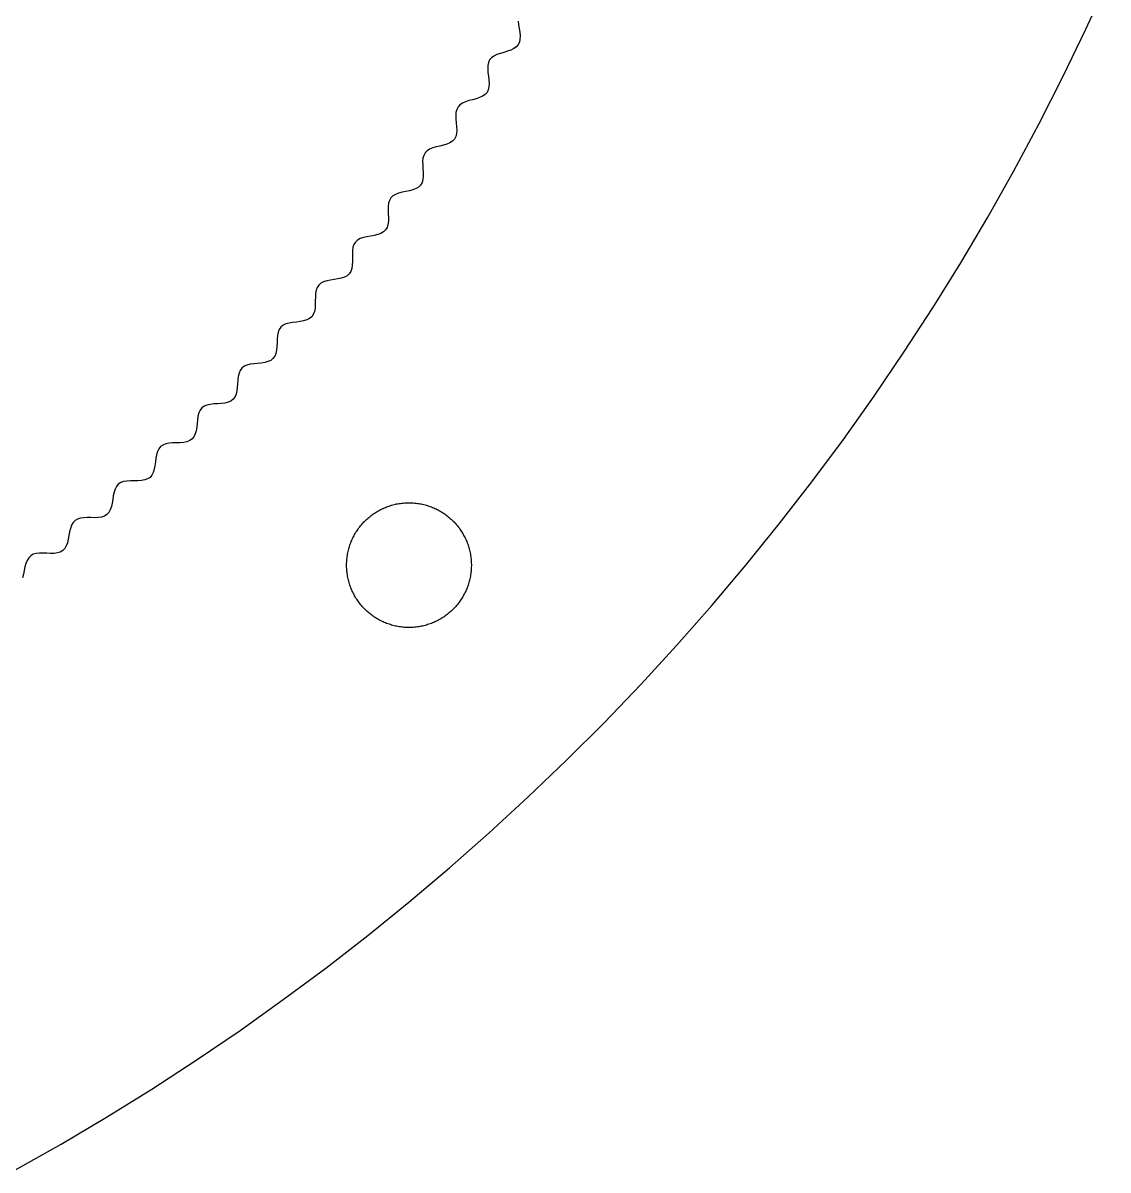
# Model space of a CAD drawing. Header units: metres. Extents: x -102 to 102, y -102 to 102.
# Drawn here: x 49.22 to 92.72, y -88.95 to -42.97 of the extents above; entities that cross this region are included whole.
import ezdxf

# ---------------------------------------------------------------- set-up
doc = ezdxf.new("R2010")
doc.units = ezdxf.units.M

msp = doc.modelspace()

# ---------------------------------------------------------------- linework, layer by layer
for p, q in [((91.8399, -43.2166), (92.7249, -41.2838)), ((69.0789, -42.8976), (69.0935, -43.0404)), ((69.0935, -43.0404), (69.1159, -43.1884)), ((69.1159, -43.1884), (69.138, -43.3366)), ((90.9147, -45.1305), (91.8399, -43.2166)), ((69.1499, -43.6135), (69.1268, -43.7339)), ((69.138, -43.3366), (69.1518, -43.4798)), ((69.1518, -43.4798), (69.1499, -43.6135)), ((68.6496, -44.1061), (68.5062, -44.1492)), ((68.7851, -44.0576), (68.6496, -44.1061)), ((68.9053, -43.999), (68.7851, -44.0576)), ((69.0044, -43.9268), (68.9053, -43.999)), ((69.0787, -43.8387), (69.0044, -43.9268)), ((69.1268, -43.7339), (69.0787, -43.8387)), ((67.8835, -44.5572), (67.8586, -44.6765)), ((67.9327, -44.4539), (67.8835, -44.5572)), ((68.0076, -44.3674), (67.9327, -44.4539)), ((68.107, -44.2968), (68.0076, -44.3674)), ((68.2273, -44.2396), (68.107, -44.2968)), ((68.3627, -44.192), (68.2273, -44.2396)), ((68.5062, -44.1492), (68.3627, -44.192)), ((67.8586, -44.6765), (67.8542, -44.8096)), ((67.8542, -44.8096), (67.8648, -44.9528)), ((67.8648, -44.9528), (67.8831, -45.1014)), ((67.8831, -45.1014), (67.901, -45.2501)), ((67.901, -45.2501), (67.9108, -45.3937)), ((67.9108, -45.3937), (67.9052, -45.5273)), ((89.9497, -47.0245), (90.9147, -45.1305)), ((67.5281, -45.961), (67.3914, -46.0058)), ((67.6499, -45.9058), (67.5281, -45.961)), ((67.751, -45.8364), (67.6499, -45.9058)), ((67.8277, -45.7504), (67.751, -45.8364)), ((67.8787, -45.647), (67.8277, -45.7504)), ((67.9052, -45.5273), (67.8787, -45.647)), ((66.6129, -46.4352), (66.5846, -46.5538)), ((66.665, -46.3334), (66.6129, -46.4352)), ((66.7423, -46.249), (66.665, -46.3334)), ((66.8436, -46.1812), (66.7423, -46.249)), ((66.9654, -46.1274), (66.8436, -46.1812)), ((67.1021, -46.0835), (66.9654, -46.1274)), ((67.2467, -46.0448), (67.1021, -46.0835)), ((67.3914, -46.0058), (67.2467, -46.0448)), ((66.5846, -46.5538), (66.5766, -46.6868)), ((66.5766, -46.6868), (66.5832, -46.8302)), ((66.5832, -46.8302), (66.5973, -46.9792)), ((66.5973, -46.9792), (66.6111, -47.1284)), ((66.6169, -47.2722), (66.6076, -47.4055)), ((66.6111, -47.1284), (66.6169, -47.2722)), ((88.9451, -48.898), (89.9497, -47.0245)), ((66.3418, -47.7768), (66.2185, -47.8286)), ((66.4447, -47.7102), (66.3418, -47.7768)), ((66.5238, -47.6264), (66.4447, -47.7102)), ((66.5777, -47.5245), (66.5238, -47.6264)), ((66.6076, -47.4055), (66.5777, -47.5245)), ((65.3453, -48.1767), (65.2904, -48.2771)), ((65.4249, -48.0945), (65.3453, -48.1767)), ((65.5281, -48.0296), (65.4249, -48.0945)), ((65.6514, -47.9792), (65.5281, -48.0296)), ((65.7893, -47.9392), (65.6514, -47.9792)), ((65.9349, -47.9045), (65.7893, -47.9392)), ((66.0805, -47.8695), (65.9349, -47.9045)), ((66.2185, -47.8286), (66.0805, -47.8695)), ((65.2588, -48.3948), (65.2471, -48.5275)), ((65.2471, -48.5275), (65.2497, -48.6711)), ((65.2497, -48.6711), (65.2596, -48.8204)), ((65.2904, -48.2771), (65.2588, -48.3948)), ((65.271, -49.1138), (65.2579, -49.2469)), ((65.2596, -48.8204), (65.2692, -48.9699)), ((65.2692, -48.9699), (65.271, -49.1138)), ((87.9016, -50.75), (88.9451, -48.898)), ((64.9819, -49.6105), (64.8572, -49.6589)), ((65.0867, -49.5469), (64.9819, -49.6105)), ((65.1681, -49.4653), (65.0867, -49.5469)), ((65.2248, -49.3649), (65.1681, -49.4653)), ((65.2579, -49.2469), (65.2248, -49.3649)), ((63.9169, -50.0813), (63.8821, -50.1981)), ((63.9746, -49.9825), (63.9169, -50.0813)), ((64.0565, -49.9026), (63.9746, -49.9825)), ((64.1615, -49.8405), (64.0565, -49.9026)), ((64.2861, -49.7936), (64.1615, -49.8405)), ((64.4251, -49.7574), (64.2861, -49.7936)), ((64.5716, -49.7268), (64.4251, -49.7574)), ((64.7182, -49.6959), (64.5716, -49.7268)), ((64.8572, -49.6589), (64.7182, -49.6959)), ((63.8667, -50.3304), (63.8653, -50.474)), ((63.8653, -50.474), (63.871, -50.6235)), ((63.8821, -50.1981), (63.8667, -50.3304)), ((63.8742, -50.9171), (63.8575, -51.0498)), ((63.871, -50.6235), (63.8765, -50.7732)), ((63.8765, -50.7732), (63.8742, -50.9171)), ((86.8195, -52.5797), (87.9016, -50.75)), ((63.3053, -51.4836), (63.158, -51.5104)), ((63.4454, -51.4504), (63.3053, -51.4836)), ((63.5713, -51.4056), (63.4454, -51.4504)), ((63.6779, -51.3449), (63.5713, -51.4056)), ((63.7615, -51.2656), (63.6779, -51.3449)), ((63.821, -51.1669), (63.7615, -51.2656)), ((63.8575, -51.0498), (63.821, -51.1669)), ((62.4937, -51.8464), (62.4556, -51.9622)), ((62.5541, -51.7493), (62.4937, -51.8464)), ((62.6382, -51.6717), (62.5541, -51.7493)), ((62.7448, -51.6126), (62.6382, -51.6717)), ((62.8707, -51.5691), (62.7448, -51.6126)), ((63.0106, -51.5369), (62.8707, -51.5691)), ((63.158, -51.5104), (63.0106, -51.5369)), ((62.4365, -52.094), (62.431, -52.2375)), ((62.431, -52.2375), (62.4326, -52.3872)), ((62.4326, -52.3872), (62.4339, -52.537)), ((62.4556, -51.9622), (62.4365, -52.094)), ((62.4072, -52.8129), (62.3675, -52.9289)), ((62.4276, -52.6807), (62.4072, -52.8129)), ((62.4339, -52.537), (62.4276, -52.6807)), ((85.6993, -54.3864), (86.8195, -52.5797)), ((61.4063, -53.3045), (61.2793, -53.3444)), ((61.5471, -53.2762), (61.4063, -53.3045)), ((61.6951, -53.2538), (61.5471, -53.2762)), ((61.8432, -53.2311), (61.6951, -53.2538)), ((61.9841, -53.2019), (61.8432, -53.2311)), ((62.1112, -53.1606), (61.9841, -53.2019)), ((62.2194, -53.1029), (62.1112, -53.1606)), ((62.3053, -53.0259), (62.2194, -53.1029)), ((62.3675, -52.9289), (62.3053, -53.0259)), ((60.9804, -53.6858), (60.9576, -53.817)), ((61.0217, -53.5711), (60.9804, -53.6858)), ((61.0848, -53.4757), (61.0217, -53.5711)), ((61.171, -53.4005), (61.0848, -53.4757)), ((61.2793, -53.3444), (61.171, -53.4005)), ((60.9455, -54.11), (60.9426, -54.2598)), ((60.9482, -53.9603), (60.9455, -54.11)), ((60.9576, -53.817), (60.9482, -53.9603)), ((60.8653, -54.6497), (60.8004, -54.7449)), ((60.9082, -54.5348), (60.8653, -54.6497)), ((60.9323, -54.4033), (60.9082, -54.5348)), ((60.9426, -54.2598), (60.9323, -54.4033)), ((84.5415, -56.1692), (85.6993, -54.3864)), ((59.5679, -55.1604), (59.5021, -55.254)), ((59.6561, -55.0877), (59.5679, -55.1604)), ((59.7659, -55.0346), (59.6561, -55.0877)), ((59.894, -54.9983), (59.7659, -55.0346)), ((60.0355, -54.9739), (59.894, -54.9983)), ((60.1841, -54.9556), (60.0355, -54.9739)), ((60.3327, -54.9371), (60.1841, -54.9556)), ((60.4744, -54.9118), (60.3327, -54.9371)), ((60.6027, -54.8741), (60.4744, -54.9118)), ((60.7124, -54.8194), (60.6027, -54.8741)), ((60.8004, -54.7449), (60.7124, -54.8194)), ((59.4312, -55.4981), (59.4177, -55.641)), ((59.4576, -55.3676), (59.4312, -55.4981)), ((59.5021, -55.254), (59.4576, -55.3676)), ((59.3895, -56.0834), (59.3618, -56.2142)), ((59.4038, -55.9402), (59.3895, -56.0834)), ((59.4109, -55.7906), (59.4038, -55.9402)), ((59.4177, -55.641), (59.4109, -55.7906)), ((59.0469, -56.5448), (58.9176, -56.579)), ((59.1581, -56.4932), (59.0469, -56.5448)), ((59.2481, -56.4212), (59.1581, -56.4932)), ((59.3157, -56.3278), (59.2481, -56.4212)), ((59.3618, -56.2142), (59.3157, -56.3278)), ((83.3466, -57.9274), (84.5415, -56.1692)), ((57.8885, -57.0061), (57.8584, -57.1359)), ((57.9361, -56.8939), (57.8885, -57.0061)), ((58.0045, -56.8022), (57.9361, -56.8939)), ((58.0947, -56.7319), (58.0045, -56.8022)), ((58.2059, -56.6819), (58.0947, -56.7319)), ((58.335, -56.6492), (58.2059, -56.6819)), ((58.4772, -56.6287), (58.335, -56.6492)), ((58.6262, -56.6147), (58.4772, -56.6287)), ((58.7753, -56.6003), (58.6262, -56.6147)), ((58.9176, -56.579), (58.7753, -56.6003)), ((57.83, -57.4277), (57.8187, -57.5771)), ((57.841, -57.2784), (57.83, -57.4277)), ((57.8584, -57.1359), (57.841, -57.2784)), ((57.769, -57.8497), (57.7198, -57.9621)), ((57.8004, -57.7198), (57.769, -57.8497)), ((57.8187, -57.5771), (57.8004, -57.7198)), ((82.1152, -59.6602), (83.3466, -57.9274)), ((56.488, -58.3319), (56.3958, -58.3996)), ((56.6006, -58.285), (56.488, -58.3319)), ((56.7305, -58.2559), (56.6006, -58.285)), ((56.8732, -58.2394), (56.7305, -58.2559)), ((57.0226, -58.2295), (56.8732, -58.2394)), ((57.172, -58.2193), (57.0226, -58.2295)), ((57.3148, -58.202), (57.172, -58.2193)), ((57.445, -58.1715), (57.3148, -58.202)), ((57.5577, -58.123), (57.445, -58.1715)), ((57.6496, -58.0535), (57.5577, -58.123)), ((57.7198, -57.9621), (57.6496, -58.0535)), ((56.2405, -58.7291), (56.2191, -58.8711)), ((56.2742, -58.6003), (56.2405, -58.7291)), ((56.3249, -58.4894), (56.2742, -58.6003)), ((56.3958, -58.3996), (56.3249, -58.4894)), ((56.1886, -59.169), (56.1663, -59.3112)), ((56.204, -59.02), (56.1886, -59.169)), ((56.2191, -58.8711), (56.204, -59.02)), ((55.7984, -59.7528), (55.6674, -59.7796)), ((55.9124, -59.7074), (55.7984, -59.7528)), ((56.0062, -59.6406), (55.9124, -59.7074)), ((56.0789, -59.5511), (56.0062, -59.6406)), ((56.1312, -59.4402), (56.0789, -59.5511)), ((56.1663, -59.3112), (56.1312, -59.4402)), ((80.8478, -61.3668), (82.1152, -59.6602)), ((54.616, -60.1487), (54.5788, -60.2765)), ((54.6698, -60.0393), (54.616, -60.1487)), ((54.7432, -59.9515), (54.6698, -60.0393)), ((54.8373, -59.8864), (54.7432, -59.9515)), ((54.9511, -59.8427), (54.8373, -59.8864)), ((55.0818, -59.8172), (54.9511, -59.8427)), ((55.2249, -59.8047), (55.0818, -59.8172)), ((55.3745, -59.799), (55.2249, -59.8047)), ((55.5241, -59.7929), (55.3745, -59.799)), ((55.6674, -59.7796), (55.5241, -59.7929)), ((54.5341, -60.5663), (54.5146, -60.7148)), ((54.5534, -60.4178), (54.5341, -60.5663)), ((54.5788, -60.2765), (54.5534, -60.4178)), ((54.3942, -61.0937), (54.3191, -61.1811)), ((54.4497, -60.9843), (54.3942, -61.0937)), ((54.4883, -60.8563), (54.4497, -60.9843)), ((54.5146, -60.7148), (54.4883, -60.8563)), ((52.9721, -61.5423), (52.9153, -61.6502)), ((53.0479, -61.4566), (52.9721, -61.5423)), ((53.1438, -61.3942), (53.0479, -61.4566)), ((53.2588, -61.3537), (53.1438, -61.3942)), ((53.3902, -61.3318), (53.2588, -61.3537)), ((53.5335, -61.3234), (53.3902, -61.3318)), ((53.6832, -61.3218), (53.5335, -61.3234)), ((53.833, -61.3199), (53.6832, -61.3218)), ((53.9766, -61.3106), (53.833, -61.3199)), ((54.1082, -61.2874), (53.9766, -61.3106)), ((54.2234, -61.2453), (54.1082, -61.2874)), ((54.3191, -61.1811), (54.2234, -61.2453)), ((79.5449, -63.0465), (80.8478, -61.3668)), ((52.8218, -62.0654), (52.798, -62.2133)), ((52.8452, -61.9175), (52.8218, -62.0654)), ((52.8745, -61.7769), (52.8452, -61.9175)), ((52.9153, -61.6502), (52.8745, -61.7769)), ((52.7257, -62.4808), (52.6672, -62.5886)), ((52.7679, -62.354), (52.7257, -62.4808)), ((52.798, -62.2133), (52.7679, -62.354)), ((63.4277, -62.5484), (63.473, -62.5222)), ((63.473, -62.5222), (63.5189, -62.497)), ((63.5189, -62.497), (63.5653, -62.4727)), ((63.5653, -62.4727), (63.6122, -62.4495)), ((63.6122, -62.4495), (63.6596, -62.4272)), ((63.6596, -62.4272), (63.7074, -62.4059)), ((63.7074, -62.4059), (63.7557, -62.3856)), ((63.7557, -62.3856), (63.8043, -62.3663)), ((63.8043, -62.3663), (63.8534, -62.3481)), ((63.8534, -62.3481), (63.9029, -62.3308)), ((63.9029, -62.3308), (63.9527, -62.3147)), ((63.9527, -62.3147), (64.0028, -62.2995)), ((64.0028, -62.2995), (64.0532, -62.2854)), ((64.0532, -62.2854), (64.1039, -62.2724)), ((64.1039, -62.2724), (64.1549, -62.2605)), ((64.1549, -62.2605), (64.2061, -62.2496)), ((64.2061, -62.2496), (64.2576, -62.2398)), ((64.2576, -62.2398), (64.3092, -62.231)), ((64.3092, -62.231), (64.361, -62.2234)), ((64.361, -62.2234), (64.4129, -62.2168)), ((64.4129, -62.2168), (64.465, -62.2114)), ((64.465, -62.2114), (64.5172, -62.207)), ((64.5172, -62.207), (64.5694, -62.2037)), ((64.5694, -62.2037), (64.6217, -62.2015)), ((64.6217, -62.2015), (64.6741, -62.2004)), ((64.6741, -62.2004), (64.7264, -62.2004)), ((64.7264, -62.2004), (64.7788, -62.2015)), ((64.7788, -62.2015), (64.8311, -62.2037)), ((64.8311, -62.2037), (64.8834, -62.207)), ((64.8834, -62.207), (64.9355, -62.2114)), ((64.9355, -62.2114), (64.9876, -62.2168)), ((64.9876, -62.2168), (65.0396, -62.2234)), ((65.0396, -62.2234), (65.0914, -62.231)), ((65.0914, -62.231), (65.143, -62.2398)), ((65.143, -62.2398), (65.1944, -62.2496)), ((65.1944, -62.2496), (65.2456, -62.2605)), ((65.2456, -62.2605), (65.2966, -62.2724)), ((65.2966, -62.2724), (65.3473, -62.2854)), ((65.3473, -62.2854), (65.3977, -62.2995)), ((65.3977, -62.2995), (65.4479, -62.3147)), ((65.4479, -62.3147), (65.4977, -62.3308)), ((65.4977, -62.3308), (65.5471, -62.3481)), ((65.5471, -62.3481), (65.5962, -62.3663)), ((65.5962, -62.3663), (65.6449, -62.3856)), ((65.6449, -62.3856), (65.6931, -62.4059)), ((65.6931, -62.4059), (65.741, -62.4272)), ((65.741, -62.4272), (65.7883, -62.4495)), ((65.7883, -62.4495), (65.8352, -62.4727)), ((65.8352, -62.4727), (65.8816, -62.497)), ((65.8816, -62.497), (65.9275, -62.5222)), ((65.9275, -62.5222), (65.9729, -62.5484)), ((51.3113, -62.9139), (51.2331, -62.9974)), ((51.4088, -62.8541), (51.3113, -62.9139)), ((51.5249, -62.8168), (51.4088, -62.8541)), ((51.6569, -62.7987), (51.5249, -62.8168)), ((51.8004, -62.7942), (51.6569, -62.7987)), ((51.95, -62.7968), (51.8004, -62.7942)), ((52.0998, -62.7991), (51.95, -62.7968)), ((52.2436, -62.7938), (52.0998, -62.7991)), ((52.3759, -62.7743), (52.2436, -62.7938)), ((52.4922, -62.7355), (52.3759, -62.7743)), ((52.5897, -62.6739), (52.4922, -62.7355)), ((52.6672, -62.5886), (52.5897, -62.6739)), ((62.86, -63.0081), (62.8959, -62.9699)), ((62.8959, -62.9699), (62.9325, -62.9325)), ((62.9325, -62.9325), (62.9699, -62.8959)), ((62.9699, -62.8959), (63.0081, -62.86)), ((63.0081, -62.86), (63.047, -62.825)), ((63.047, -62.825), (63.0866, -62.7908)), ((63.0866, -62.7908), (63.127, -62.7574)), ((63.127, -62.7574), (63.168, -62.7249)), ((63.168, -62.7249), (63.2097, -62.6932)), ((63.2097, -62.6932), (63.2521, -62.6624)), ((63.2521, -62.6624), (63.2951, -62.6326)), ((63.2951, -62.6326), (63.3387, -62.6036)), ((63.3387, -62.6036), (63.3829, -62.5755)), ((63.3829, -62.5755), (63.4277, -62.5484)), ((65.9729, -62.5484), (66.0177, -62.5755)), ((66.0177, -62.5755), (66.0619, -62.6036)), ((66.0619, -62.6036), (66.1055, -62.6326)), ((66.1055, -62.6326), (66.1485, -62.6624)), ((66.1485, -62.6624), (66.1908, -62.6932)), ((66.1908, -62.6932), (66.2325, -62.7249)), ((66.2325, -62.7249), (66.2736, -62.7574)), ((66.2736, -62.7574), (66.3139, -62.7908)), ((66.3139, -62.7908), (66.3535, -62.825)), ((66.3535, -62.825), (66.3925, -62.86)), ((66.3925, -62.86), (66.4306, -62.8959)), ((66.4306, -62.8959), (66.468, -62.9325)), ((66.468, -62.9325), (66.5047, -62.9699)), ((66.5047, -62.9699), (66.5405, -63.0081)), ((51.0957, -63.3689), (51.0682, -63.516)), ((51.129, -63.2292), (51.0957, -63.3689)), ((51.1733, -63.1036), (51.129, -63.2292)), ((51.2331, -62.9974), (51.1733, -63.1036)), ((62.5222, -63.473), (62.5484, -63.4277)), ((62.5484, -63.4277), (62.5755, -63.3829)), ((62.5755, -63.3829), (62.6036, -63.3387)), ((62.6036, -63.3387), (62.6326, -63.2951)), ((62.6326, -63.2951), (62.6624, -63.2521)), ((62.6624, -63.2521), (62.6932, -63.2097)), ((62.6932, -63.2097), (62.7249, -63.168)), ((62.7249, -63.168), (62.7574, -63.127)), ((62.7574, -63.127), (62.7908, -63.0866)), ((62.7908, -63.0866), (62.825, -63.047)), ((62.825, -63.047), (62.86, -63.0081)), ((66.5405, -63.0081), (66.5755, -63.047)), ((66.5755, -63.047), (66.6098, -63.0866)), ((66.6098, -63.0866), (66.6431, -63.127)), ((66.6431, -63.127), (66.6756, -63.168)), ((66.6756, -63.168), (66.7073, -63.2097)), ((66.7073, -63.2097), (66.7381, -63.2521)), ((66.7381, -63.2521), (66.768, -63.2951)), ((66.768, -63.2951), (66.7969, -63.3387)), ((66.7969, -63.3387), (66.825, -63.3829)), ((66.825, -63.3829), (66.8521, -63.4277)), ((66.8521, -63.4277), (66.8783, -63.473)), ((78.2071, -64.6985), (79.5449, -63.0465)), ((51.0062, -63.803), (50.9606, -63.9287)), ((51.0404, -63.6632), (51.0062, -63.803)), ((51.0682, -63.516), (51.0404, -63.6632)), ((62.3147, -63.9527), (62.3308, -63.9029)), ((62.3308, -63.9029), (62.3481, -63.8534)), ((62.3481, -63.8534), (62.3663, -63.8043)), ((62.3663, -63.8043), (62.3856, -63.7557)), ((62.3856, -63.7557), (62.4059, -63.7074)), ((62.4059, -63.7074), (62.4272, -63.6596)), ((62.4272, -63.6596), (62.4495, -63.6122)), ((62.4495, -63.6122), (62.4727, -63.5653)), ((62.4727, -63.5653), (62.497, -63.5189)), ((62.497, -63.5189), (62.5222, -63.473)), ((66.8783, -63.473), (66.9035, -63.5189)), ((66.9035, -63.5189), (66.9278, -63.5653)), ((66.9278, -63.5653), (66.9511, -63.6122)), ((66.9511, -63.6122), (66.9734, -63.6596)), ((66.9734, -63.6596), (66.9946, -63.7074)), ((66.9946, -63.7074), (67.0149, -63.7557)), ((67.0149, -63.7557), (67.0342, -63.8043)), ((67.0342, -63.8043), (67.0525, -63.8534)), ((67.0525, -63.8534), (67.0697, -63.9029)), ((67.0697, -63.9029), (67.0859, -63.9527)), ((49.5346, -64.322), (49.4542, -64.4034)), ((49.6338, -64.265), (49.5346, -64.322)), ((49.7509, -64.231), (49.6338, -64.265)), ((49.8833, -64.2165), (49.7509, -64.231)), ((50.0269, -64.2161), (49.8833, -64.2165)), ((50.1764, -64.2229), (50.0269, -64.2161)), ((50.3261, -64.2294), (50.1764, -64.2229)), ((50.47, -64.2281), (50.3261, -64.2294)), ((50.6027, -64.2123), (50.47, -64.2281)), ((50.7201, -64.1767), (50.6027, -64.2123)), ((50.8192, -64.1179), (50.7201, -64.1767)), ((50.8991, -64.0348), (50.8192, -64.1179)), ((50.9606, -63.9287), (50.8991, -64.0348)), ((62.2168, -64.4129), (62.2234, -64.361)), ((62.2234, -64.361), (62.231, -64.3092)), ((62.231, -64.3092), (62.2398, -64.2576)), ((62.2398, -64.2576), (62.2496, -64.2061)), ((62.2496, -64.2061), (62.2605, -64.1549)), ((62.2605, -64.1549), (62.2724, -64.1039)), ((62.2724, -64.1039), (62.2854, -64.0532)), ((62.2854, -64.0532), (62.2995, -64.0028)), ((62.2995, -64.0028), (62.3147, -63.9527)), ((67.0859, -63.9527), (67.101, -64.0028)), ((67.101, -64.0028), (67.1151, -64.0532)), ((67.1151, -64.0532), (67.1281, -64.1039)), ((67.1281, -64.1039), (67.1401, -64.1549)), ((67.1401, -64.1549), (67.1509, -64.2061)), ((67.1509, -64.2061), (67.1608, -64.2576)), ((67.1608, -64.2576), (67.1695, -64.3092)), ((67.1695, -64.3092), (67.1771, -64.361)), ((67.1771, -64.361), (67.1837, -64.4129)), ((49.3065, -64.7709), (49.2748, -64.9172)), ((49.3436, -64.6322), (49.3065, -64.7709)), ((49.3914, -64.5079), (49.3436, -64.6322)), ((49.4542, -64.4034), (49.3914, -64.5079)), ((62.2004, -64.6741), (62.2015, -64.6217)), ((62.2004, -64.7264), (62.2004, -64.6741)), ((62.2015, -64.7788), (62.2004, -64.7264)), ((62.2015, -64.6217), (62.2037, -64.5694)), ((62.2037, -64.8311), (62.2015, -64.7788)), ((62.2037, -64.5694), (62.207, -64.5172)), ((62.207, -64.5172), (62.2114, -64.465)), ((62.2114, -64.465), (62.2168, -64.4129)), ((67.1837, -64.4129), (67.1892, -64.465)), ((67.1892, -64.465), (67.1935, -64.5172)), ((67.1935, -64.5172), (67.1968, -64.5694)), ((67.1968, -64.5694), (67.199, -64.6217)), ((67.199, -64.7788), (67.1968, -64.8311)), ((67.199, -64.6217), (67.2001, -64.6741)), ((67.2001, -64.7264), (67.199, -64.7788)), ((67.2001, -64.6741), (67.2001, -64.7264)), ((76.835, -66.3222), (78.2071, -64.6985)), ((49.2429, -65.0635), (49.2049, -65.2023)), ((49.2748, -64.9172), (49.2429, -65.0635)), ((62.207, -64.8834), (62.2037, -64.8311)), ((62.2114, -64.9355), (62.207, -64.8834)), ((62.2168, -64.9876), (62.2114, -64.9355)), ((62.2234, -65.0396), (62.2168, -64.9876)), ((62.231, -65.0914), (62.2234, -65.0396)), ((62.2398, -65.143), (62.231, -65.0914)), ((62.2496, -65.1944), (62.2398, -65.143)), ((62.2605, -65.2456), (62.2496, -65.1944)), ((62.2724, -65.2966), (62.2605, -65.2456)), ((67.1401, -65.2456), (67.1281, -65.2966)), ((67.1509, -65.1944), (67.1401, -65.2456)), ((67.1608, -65.143), (67.1509, -65.1944)), ((67.1695, -65.0914), (67.1608, -65.143)), ((67.1771, -65.0396), (67.1695, -65.0914)), ((67.1837, -64.9876), (67.1771, -65.0396)), ((67.1892, -64.9355), (67.1837, -64.9876)), ((67.1935, -64.8834), (67.1892, -64.9355)), ((67.1968, -64.8311), (67.1935, -64.8834)), ((62.2854, -65.3473), (62.2724, -65.2966)), ((62.2995, -65.3977), (62.2854, -65.3473)), ((62.3147, -65.4479), (62.2995, -65.3977)), ((62.3308, -65.4977), (62.3147, -65.4479)), ((62.3481, -65.5471), (62.3308, -65.4977)), ((62.3663, -65.5962), (62.3481, -65.5471)), ((62.3856, -65.6449), (62.3663, -65.5962)), ((62.4059, -65.6931), (62.3856, -65.6449)), ((62.4272, -65.741), (62.4059, -65.6931)), ((62.4495, -65.7883), (62.4272, -65.741)), ((66.9734, -65.741), (66.9511, -65.7883)), ((66.9946, -65.6931), (66.9734, -65.741)), ((67.0149, -65.6449), (66.9946, -65.6931)), ((67.0342, -65.5962), (67.0149, -65.6449)), ((67.0525, -65.5471), (67.0342, -65.5962)), ((67.0697, -65.4977), (67.0525, -65.5471)), ((67.0859, -65.4479), (67.0697, -65.4977)), ((67.101, -65.3977), (67.0859, -65.4479)), ((67.1151, -65.3473), (67.101, -65.3977)), ((67.1281, -65.2966), (67.1151, -65.3473)), ((62.4727, -65.8352), (62.4495, -65.7883)), ((62.497, -65.8816), (62.4727, -65.8352)), ((62.5222, -65.9275), (62.497, -65.8816)), ((62.5484, -65.9729), (62.5222, -65.9275)), ((62.5755, -66.0177), (62.5484, -65.9729)), ((62.6036, -66.0619), (62.5755, -66.0177)), ((62.6326, -66.1055), (62.6036, -66.0619)), ((62.6624, -66.1485), (62.6326, -66.1055)), ((62.6932, -66.1908), (62.6624, -66.1485)), ((62.7249, -66.2325), (62.6932, -66.1908)), ((66.7073, -66.1908), (66.6756, -66.2325)), ((66.7381, -66.1485), (66.7073, -66.1908)), ((66.768, -66.1055), (66.7381, -66.1485)), ((66.7969, -66.0619), (66.768, -66.1055)), ((66.825, -66.0177), (66.7969, -66.0619)), ((66.8521, -65.9729), (66.825, -66.0177)), ((66.8783, -65.9275), (66.8521, -65.9729)), ((66.9035, -65.8816), (66.8783, -65.9275)), ((66.9278, -65.8352), (66.9035, -65.8816)), ((66.9511, -65.7883), (66.9278, -65.8352)), ((62.7574, -66.2736), (62.7249, -66.2325)), ((62.7908, -66.3139), (62.7574, -66.2736)), ((62.825, -66.3535), (62.7908, -66.3139)), ((62.86, -66.3925), (62.825, -66.3535)), ((62.8959, -66.4306), (62.86, -66.3925)), ((62.9325, -66.468), (62.8959, -66.4306)), ((62.9699, -66.5047), (62.9325, -66.468)), ((63.0081, -66.5405), (62.9699, -66.5047)), ((63.047, -66.5755), (63.0081, -66.5405)), ((63.0866, -66.6098), (63.047, -66.5755)), ((63.127, -66.6431), (63.0866, -66.6098)), ((63.168, -66.6756), (63.127, -66.6431)), ((66.2736, -66.6431), (66.2325, -66.6756)), ((66.3139, -66.6098), (66.2736, -66.6431)), ((66.3535, -66.5755), (66.3139, -66.6098)), ((66.3925, -66.5405), (66.3535, -66.5755)), ((66.4306, -66.5047), (66.3925, -66.5405)), ((66.468, -66.468), (66.4306, -66.5047)), ((66.5047, -66.4306), (66.468, -66.468)), ((66.5405, -66.3925), (66.5047, -66.4306)), ((66.5755, -66.3535), (66.5405, -66.3925)), ((66.6098, -66.3139), (66.5755, -66.3535)), ((66.6431, -66.2736), (66.6098, -66.3139)), ((66.6756, -66.2325), (66.6431, -66.2736)), ((75.4292, -67.9167), (76.835, -66.3222)), ((63.2097, -66.7073), (63.168, -66.6756)), ((63.2521, -66.7381), (63.2097, -66.7073)), ((63.2951, -66.768), (63.2521, -66.7381)), ((63.3387, -66.7969), (63.2951, -66.768)), ((63.3829, -66.825), (63.3387, -66.7969)), ((63.4277, -66.8521), (63.3829, -66.825)), ((63.473, -66.8783), (63.4277, -66.8521)), ((63.5189, -66.9035), (63.473, -66.8783)), ((63.5653, -66.9278), (63.5189, -66.9035)), ((63.6122, -66.9511), (63.5653, -66.9278)), ((63.6596, -66.9734), (63.6122, -66.9511)), ((63.7074, -66.9946), (63.6596, -66.9734)), ((63.7557, -67.0149), (63.7074, -66.9946)), ((63.8043, -67.0342), (63.7557, -67.0149)), ((63.8534, -67.0525), (63.8043, -67.0342)), ((63.9029, -67.0697), (63.8534, -67.0525)), ((63.9527, -67.0859), (63.9029, -67.0697)), ((64.0028, -67.101), (63.9527, -67.0859)), ((64.0532, -67.1151), (64.0028, -67.101)), ((64.1039, -67.1281), (64.0532, -67.1151)), ((65.3473, -67.1151), (65.2966, -67.1281)), ((65.3977, -67.101), (65.3473, -67.1151)), ((65.4479, -67.0859), (65.3977, -67.101)), ((65.4977, -67.0697), (65.4479, -67.0859)), ((65.5471, -67.0525), (65.4977, -67.0697)), ((65.5962, -67.0342), (65.5471, -67.0525)), ((65.6449, -67.0149), (65.5962, -67.0342)), ((65.6931, -66.9946), (65.6449, -67.0149)), ((65.741, -66.9734), (65.6931, -66.9946)), ((65.7883, -66.9511), (65.741, -66.9734)), ((65.8352, -66.9278), (65.7883, -66.9511)), ((65.8816, -66.9035), (65.8352, -66.9278)), ((65.9275, -66.8783), (65.8816, -66.9035)), ((65.9729, -66.8521), (65.9275, -66.8783)), ((66.0177, -66.825), (65.9729, -66.8521)), ((66.0619, -66.7969), (66.0177, -66.825)), ((66.1055, -66.768), (66.0619, -66.7969)), ((66.1485, -66.7381), (66.1055, -66.768)), ((66.1908, -66.7073), (66.1485, -66.7381)), ((66.2325, -66.6756), (66.1908, -66.7073)), ((64.1549, -67.1401), (64.1039, -67.1281)), ((64.2061, -67.1509), (64.1549, -67.1401)), ((64.2576, -67.1608), (64.2061, -67.1509)), ((64.3092, -67.1695), (64.2576, -67.1608)), ((64.361, -67.1771), (64.3092, -67.1695)), ((64.4129, -67.1837), (64.361, -67.1771)), ((64.465, -67.1892), (64.4129, -67.1837)), ((64.5172, -67.1935), (64.465, -67.1892)), ((64.5694, -67.1968), (64.5172, -67.1935)), ((64.6217, -67.199), (64.5694, -67.1968)), ((64.6741, -67.2001), (64.6217, -67.199)), ((64.7264, -67.2001), (64.6741, -67.2001)), ((64.7788, -67.199), (64.7264, -67.2001)), ((64.8311, -67.1968), (64.7788, -67.199)), ((64.8834, -67.1935), (64.8311, -67.1968)), ((64.9355, -67.1892), (64.8834, -67.1935)), ((64.9876, -67.1837), (64.9355, -67.1892)), ((65.0396, -67.1771), (64.9876, -67.1837)), ((65.0914, -67.1695), (65.0396, -67.1771)), ((65.143, -67.1608), (65.0914, -67.1695)), ((65.1944, -67.1509), (65.143, -67.1608)), ((65.2456, -67.1401), (65.1944, -67.1509)), ((65.2966, -67.1281), (65.2456, -67.1401)), ((73.9903, -69.4815), (75.4292, -67.9167)), ((72.519, -71.0158), (73.9903, -69.4815)), ((71.0158, -72.519), (72.519, -71.0158)), ((69.4815, -73.9903), (71.0158, -72.519)), ((67.9167, -75.4292), (69.4815, -73.9903)), ((66.3222, -76.835), (67.9167, -75.4292)), ((64.6985, -78.2071), (66.3222, -76.835)), ((63.0465, -79.5449), (64.6985, -78.2071)), ((61.3668, -80.8478), (63.0465, -79.5449)), ((59.6602, -82.1152), (61.3668, -80.8478)), ((57.9274, -83.3466), (59.6602, -82.1152)), ((56.1692, -84.5415), (57.9274, -83.3466)), ((54.3864, -85.6993), (56.1692, -84.5415)), ((52.5797, -86.8195), (54.3864, -85.6993)), ((50.75, -87.9016), (52.5797, -86.8195)), ((48.898, -88.9451), (50.75, -87.9016))]:
    msp.add_line(p, q)

doc.saveas('drawing.dxf')
